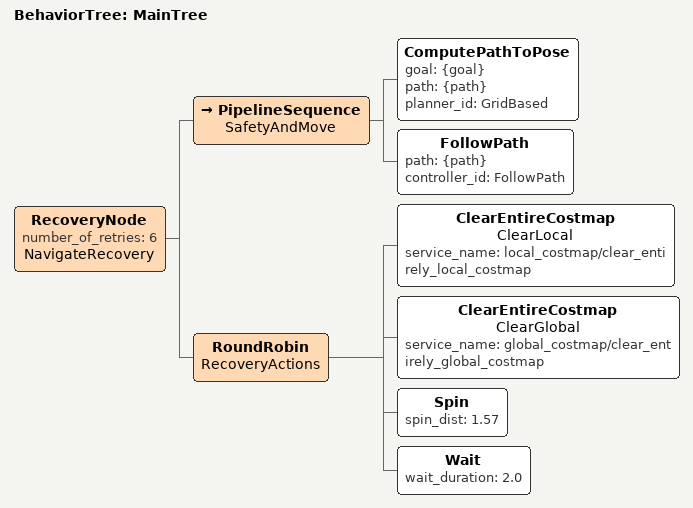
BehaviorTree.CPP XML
<root main_tree_to_execute="MainTree">
  <BehaviorTree ID="MainTree">
    <RecoveryNode number_of_retries="6" name="NavigateRecovery">

      <PipelineSequence name="SafetyAndMove">

        <ComputePathToPose goal="{goal}" path="{path}" planner_id="GridBased"/>
        <FollowPath path="{path}" controller_id="FollowPath"/>

      </PipelineSequence>

      <RoundRobin name="RecoveryActions">
        <ClearEntireCostmap name="ClearLocal" service_name="local_costmap/clear_entirely_local_costmap"/>
        <ClearEntireCostmap name="ClearGlobal" service_name="global_costmap/clear_entirely_global_costmap"/>
        <Spin spin_dist="1.57"/>
        <Wait wait_duration="2.0"/>
      </RoundRobin>

    </RecoveryNode>
  </BehaviorTree>
</root>
